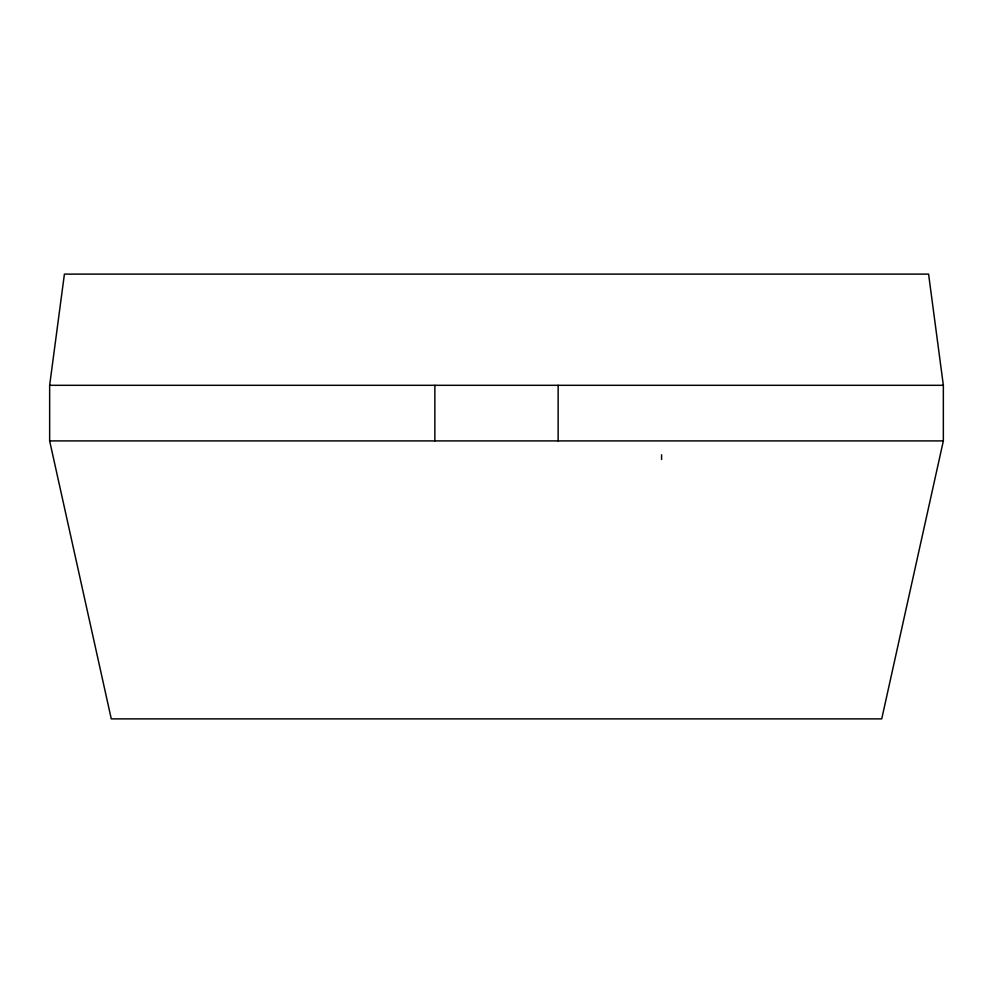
<?xml version="1.0" encoding="UTF-8"?>
<svg xmlns="http://www.w3.org/2000/svg" width="993" height="993" viewBox="0 0 993 993"><rect width="100%" height="100%" fill="white"/><g stroke="black" fill="none" stroke-linecap="round" stroke-linejoin="round"><path stroke-width="1.49" d="M49.65 385.309L64.408 274.118L928.592 274.118L943.35 385.309L943.35 440.904L881.722 718.882L111.278 718.882L49.65 440.904L49.65 385.309L943.35 385.309M49.65 440.904L943.35 440.904M661.586 454.782L661.586 459.548M558.14 385.309L558.14 440.904M434.86 385.309L434.86 440.904"/></g></svg>
